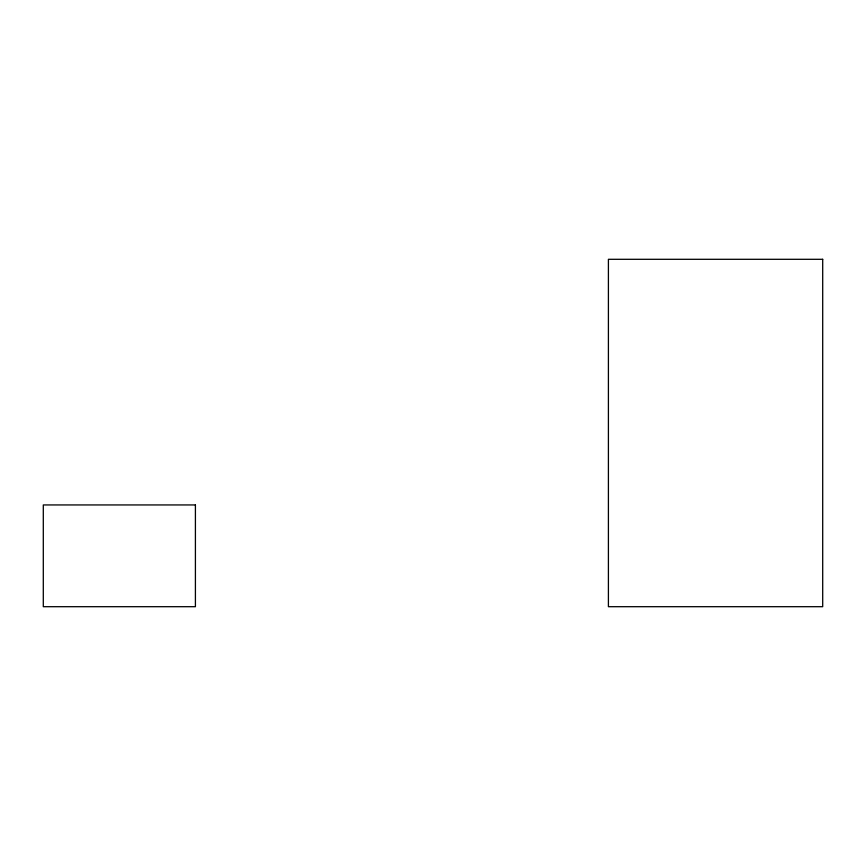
<?xml version="1.0" encoding="UTF-8"?>
<svg xmlns="http://www.w3.org/2000/svg" width="866" height="866" viewBox="0 0 866 866"><rect width="100%" height="100%" fill="white"/><g stroke="black" fill="none" stroke-linecap="round" stroke-linejoin="round"><path stroke-width="1.3" d="M822.7 259.302L608.408 259.302L608.408 606.698L822.7 606.698L822.7 259.302M195.413 504.943L43.3 504.943L43.3 606.698L195.413 606.698L195.413 504.943"/></g></svg>
